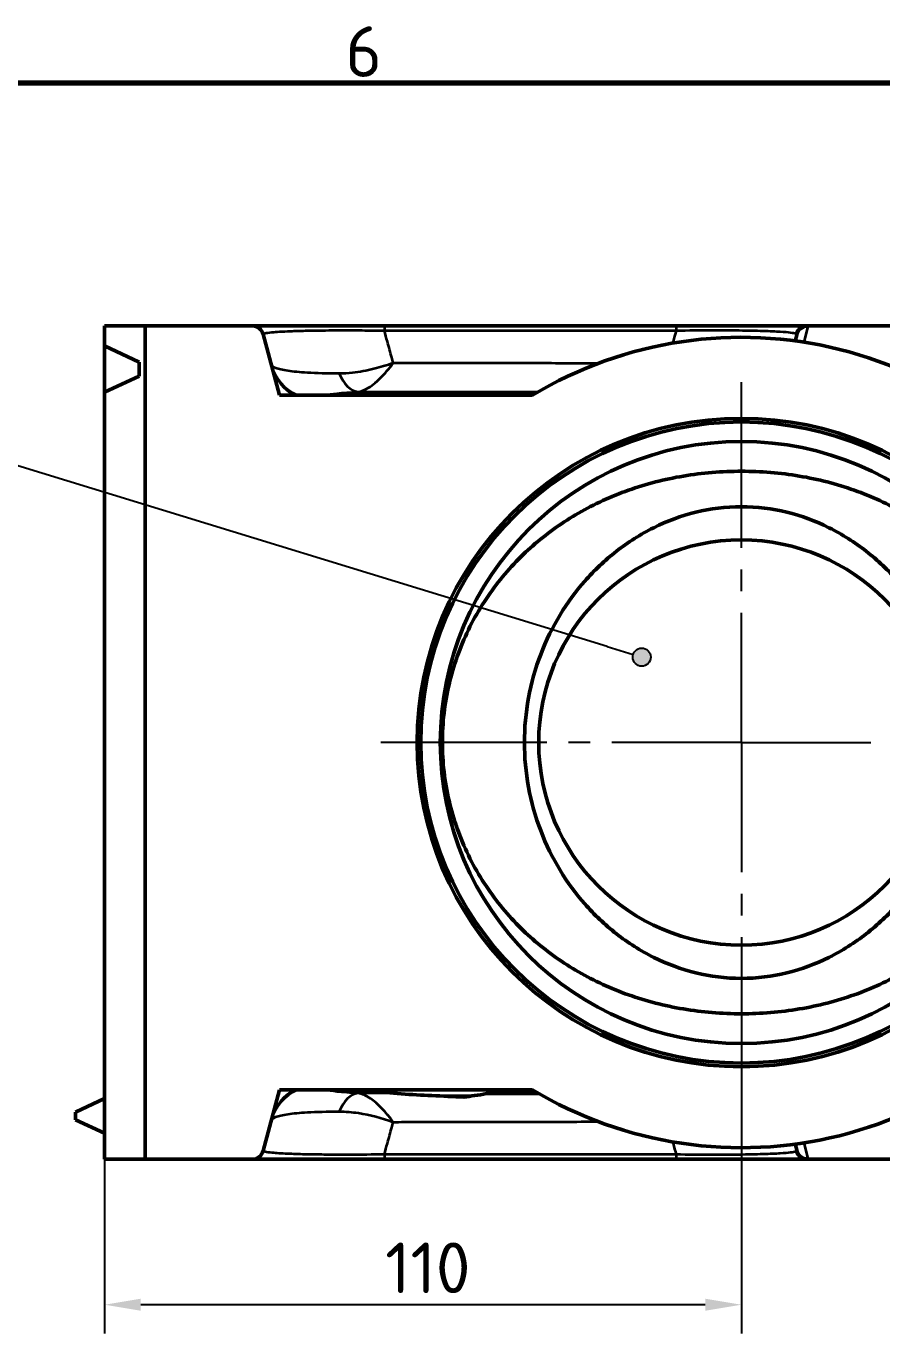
# Model space of a CAD drawing. Header units: millimetres. Extents: x 0 to 1485, y 0 to 1050.
# Drawn here: x 406.6 to 554.4, y 807.9 to 1034.7 of the extents above; entities that cross this region are included whole.
import ezdxf

# ---------------------------------------------------------------- set-up
doc = ezdxf.new("R2010")
doc.units = ezdxf.units.MM
doc.header["$LTSCALE"] = 2.5
for name, color, linetype, lineweight in [('Bemaßung (ISO)', 7, 'Continuous', 25), ('Mittelpunktmarkierung (ISO)', 7, 'Continuous', 25), ('Rahmen (ISO)', 7, 'Continuous', 70), ('Sichtbar (ISO)', 7, 'Continuous', 50), ('Sichtbar schmal (ISO)', 7, 'Continuous', 35), ('Symbol (ISO)', 7, 'Continuous', 25)]:
    doc.layers.add(name, color=color, linetype=linetype, lineweight=lineweight)
doc.styles.add('Notiztext (DIN)', font='isocpeur.ttf')
doc.styles.add('TXT 3_5', font='isocpeur.ttf')
doc.dimstyles.new('Anrin Standard (DIN)', dxfattribs={"dimscale": 2.5, "dimtxt": 3.5, "dimasz": 2.5, "dimexe": 2, "dimexo": 0, "dimgap": 0.8, "dimtad": 1, "dimrnd": 1e-08, "dimtxsty": 'TXT 3_5', "dimcen": 0.09, "dimdle": 10, "dimclrd": 256, "dimclre": 256, "dimclrt": 256, "dimadec": 0, "dimazin": 2, "dimtfac": 0.714286, "dimtmove": 0, "dimatfit": 3, "dimfxl": 1, "dimtolj": 1, "dimlwd": -1, "dimlwe": -1, "dimarcsym": 0})

# ---------------------------------------------------------------- blocks, each defined once
blk = doc.blocks.new('Ränder Standardrahmen')
at = {"layer": 'Rahmen (ISO)', "flags": 128}
blk.add_lwpolyline([(10, 10), (10, 410), (584, 410), (584, 10), (10, 10)], dxfattribs=at)
at = {"layer": 'Rahmen (ISO)', "insert": (184.703, 410.4), "char_height": 3.5, "attachment_point": 7, "style": 'Notiztext (DIN)'}
blk.add_mtext('6', dxfattribs=at)
blk = doc.blocks.new('*D13')
at = {"layer": 'Bemaßung (ISO)', "transparency": 16777216}
for p, q in [((530.15, 848.77), (530.15, 808.91)), ((420.15, 839.02), (420.15, 808.91)), ((523.9, 813.91), (426.4, 813.91))]:
    blk.add_line(p, q, dxfattribs=at)
for points in [[(426.4, 814.95), (426.4, 812.87), (420.15, 813.91)], [(523.9, 814.95), (523.9, 812.87), (530.15, 813.91)]]:
    blk.add_solid(points, dxfattribs=at)
at = {"layer": 'Defpoints', "color": 0, "transparency": 16777216}
for p in [(530.15, 848.77), (420.15, 839.02), (420.15, 813.91)]:
    blk.add_point(p, dxfattribs=at)
at = {"layer": 'Bemaßung (ISO)', "transparency": 16777216, "insert": (468.61, 824.66), "char_height": 8.75, "attachment_point": 1, "style": 'TXT 3_5'}
blk.add_mtext('\\A1;110', dxfattribs=at)
blk = doc.blocks.new('Führungslinientext1')
at = {"layer": 'Symbol (ISO)'}
h = blk.add_hatch(color=256, dxfattribs=at)
edge = h.paths.add_edge_path(flags=0)
edge.add_arc((205.179, 370.309), 0.625, 0, 360)
for q in [(150.476, 387.071), (204.581, 370.492)]:
    blk.add_line((202.789, 371.041), q, dxfattribs=at)
blk.add_circle((205.179, 370.309), 0.625, dxfattribs=at)

msp = doc.modelspace()

# ---------------------------------------------------------------- linework, layer by layer
at = {"layer": 'Mittelpunktmarkierung (ISO)', "linetype": 'Continuous'}
for p, q in [((530.146, 944.649), (530.146, 973.274)), ((530.146, 937.149), (530.146, 940.899)), ((530.146, 911.024), (530.146, 933.399)), ((496.521, 911.024), (467.896, 911.024)), ((504.021, 911.024), (500.271, 911.024)), ((530.146, 911.024), (507.771, 911.024)), ((530.146, 911.024), (552.521, 911.024)), ((530.146, 911.024), (530.146, 888.649)), ((530.146, 884.899), (530.146, 881.149)), ((530.146, 877.399), (530.146, 848.774))]:
    msp.add_line(p, q, dxfattribs=at)
at = {"layer": 'Sichtbar (ISO)'}
for p, q in [((420.146, 983.024), (427.146, 983.024)), ((420.146, 979.524), (420.146, 983.024)), ((427.146, 983.024), (445.611, 983.024)), ((427.146, 983.024), (427.146, 839.024)), ((468.483, 983.024), (445.611, 983.024)), ((518.875, 983.024), (468.483, 983.024)), ((541.402, 983.024), (518.875, 983.024)), ((541.402, 983.024), (556.908, 983.024)), ((447.543, 981.541), (450.361, 971.024)), ((539.444, 980.404), (539.706, 981.384)), ((420.146, 979.524), (426.146, 976.726)), ((420.146, 971.524), (420.146, 979.524)), ((426.146, 976.726), (426.146, 974.322)), ((426.146, 974.322), (420.146, 971.524)), ((420.146, 839.024), (420.146, 971.524)), ((450.361, 971.024), (494.09, 971.024)), ((450.361, 851.024), (447.543, 840.506)), ((494.09, 851.024), (450.361, 851.024)), ((466.146, 850.804), (466.146, 851.024)), ((420.146, 849.524), (415.146, 847.192)), ((415.146, 845.855), (415.146, 847.192)), ((420.146, 843.524), (415.146, 845.855)), ((539.706, 840.664), (539.444, 841.644)), ((427.146, 839.024), (420.146, 839.024)), ((445.611, 839.024), (427.146, 839.024)), ((445.611, 839.024), (468.483, 839.024)), ((468.483, 839.024), (518.875, 839.024)), ((518.875, 839.024), (541.402, 839.024)), ((556.908, 839.024), (541.402, 839.024))]:
    msp.add_line(p, q, dxfattribs=at)
for radius in [56, 55.371, 52, 35]:
    msp.add_circle((530.146, 911.024), radius, dxfattribs=at)
for centre, radius, start, end in [((445.611, 981.024), 2, 15, 90), ((530.146, 911.024), 70, 30.94972, 121.00272), ((530.146, 911.024), 70, 238.99728, 329.05028), ((445.611, 841.024), 2, 270, 345)]:
    msp.add_arc(centre, radius, start, end, dxfattribs=at)
for points in [[(482.228, 971.263), (480.445, 971.183), (478.662, 971.103), (476.878, 971.024)], [(484.014, 971.024), (483.419, 971.103), (482.824, 971.183), (482.228, 971.263)], [(468.17, 851.024), (467.496, 850.947), (466.821, 850.874), (466.146, 850.804)], [(466.146, 850.804), (469.649, 850.444), (473.165, 850.187), (476.678, 850.03)], [(476.678, 850.03), (478.528, 849.947), (480.378, 849.864), (482.228, 849.782)], [(482.228, 849.782), (482.846, 849.864), (483.463, 849.947), (484.081, 850.03)], [(484.081, 850.03), (484.77, 850.122), (485.459, 850.249), (486.146, 850.411)], [(486.146, 850.411), (489.141, 850.411), (492.136, 850.411), (495.131, 850.411)]]:
    msp.add_open_spline(points, degree=3, dxfattribs=at)
for points, knots in [([(530.146, 957.882), (526.765, 957.882), (523.403, 957.602), (516.867, 956.503), (513.69, 955.684), (507.622, 953.538), (504.727, 952.208), (499.321, 949.099), (496.811, 947.318), (492.3, 943.453), (490.128, 941.225), (486.199, 936.228), (484.443, 933.458), (481.552, 927.516), (480.414, 924.336), (478.887, 917.77), (478.498, 914.384), (478.498, 907.664), (478.887, 904.278), (480.414, 897.712), (481.552, 894.532), (484.443, 888.59), (486.199, 885.82), (490.128, 880.822), (492.3, 878.594), (496.811, 874.73), (499.321, 872.949), (504.727, 869.839), (507.622, 868.51), (513.69, 866.363), (516.867, 865.544), (523.403, 864.446), (526.765, 864.166), (533.526, 864.166), (536.888, 864.446), (543.425, 865.544), (546.602, 866.363), (552.67, 868.51), (555.565, 869.839), (560.97, 872.949), (563.481, 874.73), (567.991, 878.594), (570.164, 880.822), (574.093, 885.82), (575.848, 888.59), (578.739, 894.532), (579.878, 897.712), (581.405, 904.278), (581.793, 907.664), (581.793, 914.384), (581.405, 917.77), (579.878, 924.336), (578.739, 927.516), (575.848, 933.458), (574.093, 936.228), (570.164, 941.225), (567.991, 943.453), (563.481, 947.318), (560.97, 949.099), (555.565, 952.208), (552.67, 953.538), (546.602, 955.684), (543.425, 956.503), (536.888, 957.602), (533.526, 957.882), (530.146, 957.882)], [0, 0, 0, 0, 1.0141609, 1.0141609, 2.0283217, 2.0283217, 3.0424826, 3.0424826, 4.0566434, 4.0566434, 5.0646535, 5.0646535, 6.0726636, 6.0726636, 7.0806736, 7.0806736, 8.0886837, 8.0886837, 9.0966938, 9.0966938, 10.1047038, 10.1047038, 11.1127139, 11.1127139, 12.120724, 12.120724, 13.1348848, 13.1348848, 14.1490457, 14.1490457, 15.1632065, 15.1632065, 16.1773674, 16.1773674, 17.1915283, 17.1915283, 18.2056891, 18.2056891, 19.21985, 19.21985, 20.2340108, 20.2340108, 21.2420209, 21.2420209, 22.250031, 22.250031, 23.258041, 23.258041, 24.2660511, 24.2660511, 25.2740612, 25.2740612, 26.2820712, 26.2820712, 27.2900813, 27.2900813, 28.2980914, 28.2980914, 29.3122522, 29.3122522, 30.3264131, 30.3264131, 31.340574, 31.340574, 32.3547348, 32.3547348, 32.3547348, 32.3547348]), ([(530.146, 951.764), (532.836, 951.764), (535.469, 951.429), (540.533, 950.186), (542.966, 949.278), (547.566, 946.992), (549.735, 945.612), (553.732, 942.491), (555.559, 940.749), (558.702, 937.174), (560.152, 935.223), (562.741, 930.969), (563.879, 928.665), (565.729, 923.832), (566.442, 921.297), (567.385, 916.161), (567.614, 913.56), (567.614, 908.488), (567.385, 905.886), (566.442, 900.751), (565.729, 898.216), (563.879, 893.382), (562.741, 891.079), (560.152, 886.825), (558.702, 884.874), (555.559, 881.298), (553.732, 879.556), (549.735, 876.435), (547.566, 875.055), (542.966, 872.769), (540.533, 871.862), (535.469, 870.618), (532.836, 870.283), (527.456, 870.283), (524.823, 870.618), (519.758, 871.862), (517.326, 872.769), (512.726, 875.055), (510.557, 876.435), (506.56, 879.556), (504.732, 881.298), (501.59, 884.874), (500.139, 886.825), (497.551, 891.079), (496.412, 893.382), (494.563, 898.216), (493.85, 900.751), (492.907, 905.886), (492.677, 908.488), (492.677, 913.56), (492.907, 916.161), (493.85, 921.297), (494.563, 923.832), (496.412, 928.665), (497.551, 930.969), (500.139, 935.223), (501.59, 937.174), (504.732, 940.749), (506.56, 942.491), (510.557, 945.612), (512.726, 946.992), (517.326, 949.278), (519.758, 950.186), (524.823, 951.429), (527.456, 951.764), (530.146, 951.764)], [0, 0, 0, 0, 0.8069679, 0.8069679, 1.6139359, 1.6139359, 2.4209038, 2.4209038, 3.2278718, 3.2278718, 3.9887155, 3.9887155, 4.7495593, 4.7495593, 5.5104031, 5.5104031, 6.2712469, 6.2712469, 7.0320906, 7.0320906, 7.7929344, 7.7929344, 8.5537782, 8.5537782, 9.314622, 9.314622, 10.1215899, 10.1215899, 10.9285579, 10.9285579, 11.7355258, 11.7355258, 12.5424937, 12.5424937, 13.3494617, 13.3494617, 14.1564296, 14.1564296, 14.9633976, 14.9633976, 15.7703655, 15.7703655, 16.5312093, 16.5312093, 17.292053, 17.292053, 18.0528968, 18.0528968, 18.8137406, 18.8137406, 19.5745844, 19.5745844, 20.3354282, 20.3354282, 21.0962719, 21.0962719, 21.8571157, 21.8571157, 22.6640836, 22.6640836, 23.4710516, 23.4710516, 24.2780195, 24.2780195, 25.0849875, 25.0849875, 25.0849875, 25.0849875])]:
    msp.add_open_spline(points, degree=3, knots=knots, dxfattribs=at)
at = {"layer": 'Sichtbar schmal (ISO)'}
for p, q in [((541.638, 982.862), (540.942, 980.186)), ((476.678, 850.03), (484.081, 850.03)), ((540.942, 841.861), (541.638, 839.186))]:
    msp.add_line(p, q, dxfattribs=at)
for centre, major_axis, ratio, start_param, end_param in [((468.483, 981.024), (0, 2), 0.0002509, 0.0000001, 0.9502737), ((518.875, 981.024), (0, 2), 0.0002461, 0.0000004, 0.9403456), ((541.402, 981.024), (0, 2), 0.9922092, 0, 1.2282147), ((541.638, 980.866), (-1.932, 0.518), 0.9975175, 4.9735676, 6.2831853), ((456.682, 978.345), (-7.727, -2.071), 0.9968276, 0, 0.9000297), ((456.774, 978), (-7.727, -2.071), 0.9968275, 0, 0.8020723), ((463.903, 979.569), (0.387, -7.991), 0.5296936, 5.3330456, 6.1923304), ((456.682, 843.703), (-7.727, 2.071), 0.9968276, 5.3831556, 6.2831853), ((456.774, 844.047), (-7.727, 2.071), 0.9968275, 5.481113, 6.2831853), ((463.903, 842.479), (0.387, 7.991), 0.5296936, 0.0908549, 0.9501397), ((468.483, 841.024), (0, -2), 0.0002509, 5.3329117, 6.2831853), ((518.875, 841.024), (0, -2), 0.0002461, 5.34284, 6.2831853), ((541.402, 841.024), (0, -2), 0.9922092, 5.0549706, 6.2831853), ((541.638, 841.181), (-1.932, -0.518), 0.9975175, 0, 1.3096177)]:
    msp.add_ellipse(centre, major_axis=major_axis, ratio=ratio, start_param=start_param, end_param=end_param, dxfattribs=at)
for points, knots in [([(541.638, 982.862), (541.652, 982.916), (541.641, 982.956), (541.564, 983.01), (541.498, 983.024), (541.402, 983.024)], [0, 0, 0, 0, 0.23174085, 0.23174085, 0.46348171, 0.46348171, 0.46348171, 0.46348171]), ([(447.543, 981.541), (447.526, 981.604), (447.631, 981.665), (448.116, 981.785), (448.51, 981.843), (449.826, 981.972), (450.885, 982.039), (453.035, 982.123), (453.896, 982.149), (456.042, 982.197), (457.407, 982.217), (460.667, 982.241), (462.607, 982.24), (465.905, 982.218), (467.2, 982.205), (468.482, 982.187)], [-3.9437304, -3.9437304, -3.9437304, -3.9437304, -3.4044944, -3.4044944, -2.8365684, -2.8365684, -2.0573766, -2.0573766, -1.6269939, -1.6269939, -1.0795595, -1.0795595, -0.4152152, -0.4152152, 0, 0, 0, 0]), ([(468.482, 982.187), (476.881, 982.189), (485.28, 982.192), (502.077, 982.197), (510.476, 982.2), (518.875, 982.203)], [-5.0392579, -5.0392579, -5.0392579, -5.0392579, -2.5196289, -2.5196289, 0, 0, 0, 0]), ([(470.017, 976.577), (469.931, 976.892), (469.844, 977.207), (469.758, 977.523), (469.507, 978.439), (469.257, 979.356), (468.831, 980.911), (468.657, 981.549), (468.482, 982.187)], [0.57249897, 0.57249897, 0.57249897, 0.57249897, 0.69143351, 0.69143351, 0.69143351, 1.03715027, 1.03715027, 1.27767321, 1.27767321, 1.27767321, 1.27767321]), ([(518.875, 982.203), (518.706, 981.56), (518.538, 980.917), (518.346, 980.188), (518.324, 980.101), (518.301, 980.014)], [0.10409348, 0.10409348, 0.10409348, 0.10409348, 0.34854994, 0.34854994, 0.38154501, 0.38154501, 0.38154501, 0.38154501]), ([(518.875, 982.203), (520.969, 982.232), (523.088, 982.249), (526.729, 982.253), (528.328, 982.245), (531.304, 982.209), (532.673, 982.18), (535.059, 982.106), (536.059, 982.06), (538.293, 981.92), (539.163, 981.811), (539.533, 981.696)], [-3.4935937, -3.4935937, -3.4935937, -3.4935937, -2.8155826, -2.8155826, -2.2458282, -2.2458282, -1.6453078, -1.6453078, -1.0447874, -1.0447874, 0, 0, 0, 0]), ([(539.533, 981.696), (539.615, 981.67), (539.669, 981.631), (539.725, 981.527), (539.727, 981.462), (539.706, 981.384)], [-0.46348171, -0.46348171, -0.46348171, -0.46348171, -0.23174085, -0.23174085, 0, 0, 0, 0]), ([(460.685, 974.755), (458.602, 974.754), (456.732, 974.804), (453.87, 974.973), (452.756, 975.081), (451.868, 975.211), (450.913, 975.35), (450.218, 975.512), (449.263, 975.872), (449.009, 976.069), (448.954, 976.274)], [0, 0, 0, 0, 0.4854523, 0.4854523, 0.9077152, 0.9077152, 0.9077152, 1.3615728, 1.3615728, 1.8154304, 1.8154304, 1.8154304, 1.8154304]), ([(470.017, 976.577), (468.906, 976.186), (467.79, 975.844), (465.432, 975.253), (464.191, 975.019), (462.194, 974.8), (461.433, 974.755), (460.685, 974.755)], [-0.00183326, -0.00183326, -0.00183326, -0.00183326, 0.24567401, 0.24567401, 0.52490698, 0.52490698, 0.69942759, 0.69942759, 0.69942759, 0.69942759]), ([(463.904, 971.592), (464.398, 971.664), (464.899, 971.842), (466.21, 972.536), (467.022, 973.188), (468.564, 974.743), (469.292, 975.611), (470.017, 976.577)], [-0.69942759, -0.69942759, -0.69942759, -0.69942759, -0.52490698, -0.52490698, -0.24567401, -0.24567401, 0.00183326, 0.00183326, 0.00183326, 0.00183326]), ([(505.418, 976.511), (501.5, 976.518), (497.581, 976.525), (493.662, 976.533), (486.403, 976.546), (479.145, 976.56), (471.263, 976.574), (470.64, 976.575), (470.017, 976.577)], [3.1796585, 3.1796585, 3.1796585, 3.1796585, 4.3552622, 4.3552622, 4.3552622, 6.5328933, 6.5328933, 6.7197993, 6.7197993, 6.7197993, 6.7197993]), ([(458.093, 971.024), (458.144, 971.034), (458.197, 971.044), (458.252, 971.054), (458.794, 971.155), (459.491, 971.251), (461.319, 971.437), (462.533, 971.526), (463.904, 971.592)], [-0.9502019, -0.9502019, -0.9502019, -0.9502019, -0.90771521, -0.90771521, -0.90771521, -0.48545227, -0.48545227, 0, 0, 0, 0]), ([(463.904, 971.592), (466.559, 971.593), (469.214, 971.593), (479.128, 971.593), (486.387, 971.594), (493.646, 971.594), (494.116, 971.594), (494.587, 971.594), (495.058, 971.595)], [-7.3294288, -7.3294288, -7.3294288, -7.3294288, -6.5328933, -6.5328933, -4.3552622, -4.3552622, -4.3552622, -4.214091, -4.214091, -4.214091, -4.214091]), ([(463.904, 850.455), (462.533, 850.522), (461.319, 850.61), (459.491, 850.796), (458.794, 850.892), (458.252, 850.993), (458.197, 851.003), (458.144, 851.014), (458.093, 851.024)], [-1.81543039, -1.81543039, -1.81543039, -1.81543039, -1.3299843, -1.3299843, -0.9077152, -0.9077152, -0.9077152, -0.86522835, -0.86522835, -0.86522835, -0.86522835]), ([(470.017, 845.471), (468.701, 847.225), (467.38, 848.649), (465.344, 850.028), (464.617, 850.352), (463.904, 850.455)], [-0.70126085, -0.70126085, -0.70126085, -0.70126085, -0.25194669, -0.25194669, 0, 0, 0, 0]), ([(448.954, 845.773), (449.009, 845.979), (449.263, 846.176), (450.218, 846.535), (450.913, 846.697), (451.868, 846.837), (452.756, 846.966), (453.87, 847.075), (456.732, 847.243), (458.602, 847.294), (460.685, 847.293)], [0, 0, 0, 0, 0.4538576, 0.4538576, 0.9077152, 0.9077152, 0.9077152, 1.3299843, 1.3299843, 1.8154304, 1.8154304, 1.8154304, 1.8154304]), ([(460.685, 847.293), (461.766, 847.292), (462.872, 847.199), (465.977, 846.725), (468, 846.181), (470.017, 845.471)], [0, 0, 0, 0, 0.25194669, 0.25194669, 0.70126085, 0.70126085, 0.70126085, 0.70126085]), ([(468.482, 839.861), (468.657, 840.499), (468.831, 841.137), (469.257, 842.691), (469.507, 843.608), (469.758, 844.525), (469.844, 844.84), (469.931, 845.156), (470.017, 845.471)], [0.10519382, 0.10519382, 0.10519382, 0.10519382, 0.34571676, 0.34571676, 0.69143351, 0.69143351, 0.69143351, 0.81036806, 0.81036806, 0.81036806, 0.81036806]), ([(470.017, 845.471), (470.64, 845.472), (471.263, 845.473), (479.145, 845.488), (486.403, 845.502), (493.662, 845.515), (497.581, 845.522), (501.5, 845.53), (505.418, 845.537)], [1.9907251, 1.9907251, 1.9907251, 1.9907251, 2.1776311, 2.1776311, 4.3552622, 4.3552622, 4.3552622, 5.5308659, 5.5308659, 5.5308659, 5.5308659]), ([(518.301, 842.033), (518.324, 841.946), (518.346, 841.86), (518.538, 841.13), (518.706, 840.487), (518.875, 839.845)], [1.01265475, 1.01265475, 1.01265475, 1.01265475, 1.04564982, 1.04564982, 1.29010628, 1.29010628, 1.29010628, 1.29010628]), ([(468.482, 839.861), (466.476, 839.833), (464.44, 839.815), (461.382, 839.809), (460.288, 839.811), (458.189, 839.824), (457.189, 839.835), (455.766, 839.858), (455.292, 839.867), (453.706, 839.903), (452.692, 839.935), (450.686, 840.022), (449.796, 840.08), (448.56, 840.198), (448.154, 840.257), (447.639, 840.378), (447.526, 840.441), (447.543, 840.506)], [-3.9437307, -3.9437307, -3.9437307, -3.9437307, -3.2941751, -3.2941751, -2.9083571, -2.9083571, -2.5225392, -2.5225392, -2.3167457, -2.3167457, -1.7997355, -1.7997355, -1.1276931, -1.1276931, -0.5596326, -0.5596326, 0, 0, 0, 0]), ([(518.875, 839.845), (510.476, 839.847), (502.077, 839.85), (485.28, 839.855), (476.881, 839.858), (468.482, 839.861)], [-5.0392579, -5.0392579, -5.0392579, -5.0392579, -2.5196289, -2.5196289, 0, 0, 0, 0]), ([(539.533, 840.352), (539.163, 840.237), (538.293, 840.128), (536.059, 839.987), (535.059, 839.942), (532.673, 839.867), (531.304, 839.839), (528.328, 839.803), (526.729, 839.795), (523.088, 839.799), (520.969, 839.816), (518.875, 839.845)], [-3.4935941, -3.4935941, -3.4935941, -3.4935941, -2.4488066, -2.4488066, -1.8482796, -1.8482796, -1.2477525, -1.2477525, -0.6780348, -0.6780348, 0, 0, 0, 0]), ([(539.706, 840.664), (539.727, 840.586), (539.725, 840.52), (539.669, 840.416), (539.615, 840.378), (539.533, 840.352)], [-0.46348171, -0.46348171, -0.46348171, -0.46348171, -0.23174085, -0.23174085, 0, 0, 0, 0]), ([(541.402, 839.024), (541.498, 839.024), (541.564, 839.037), (541.641, 839.091), (541.652, 839.132), (541.638, 839.186)], [0, 0, 0, 0, 0.23174085, 0.23174085, 0.46348171, 0.46348171, 0.46348171, 0.46348171])]:
    msp.add_open_spline(points, degree=3, knots=knots, dxfattribs=at)
msp.add_open_spline([(469.938, 850.455), (467.927, 850.455), (465.916, 850.455), (463.904, 850.455)], degree=3, dxfattribs=at)

# ---------------------------------------------------------------- block references
at = {"xscale": 2.5, "yscale": 2.5, "zscale": 2.5}
msp.add_blockref('Ränder Standardrahmen', (0, 0), dxfattribs=at)
at = {"layer": 'Symbol (ISO)', "xscale": 2.5, "yscale": 2.5, "zscale": 2.5}
msp.add_blockref('Führungslinientext1', (0, 0), dxfattribs=at)

# ---------------------------------------------------------------- dimensions: what is measured, and where the dimension line sits
at = {"layer": 'Bemaßung (ISO)'}
dim = msp.add_linear_dim(base=(420.146, 813.907), p1=(530.146, 848.774), p2=(420.146, 839.024), angle=180, dimstyle='Anrin Standard (DIN)', override={"dimgap": 0.8, "dimdec": 2, "dimtol": 0, "dimlim": 0, "dimtp": 0, "dimtm": 0, "dimtdec": 2, "dimtofl": 0, "dimatfit": 1}, dxfattribs=at)
dim.commit()
dim.dimension.update_dxf_attribs({"geometry": '*D13', "text_midpoint": (475.171, 813.907), "dimtype": 160})

doc.saveas('drawing.dxf')
